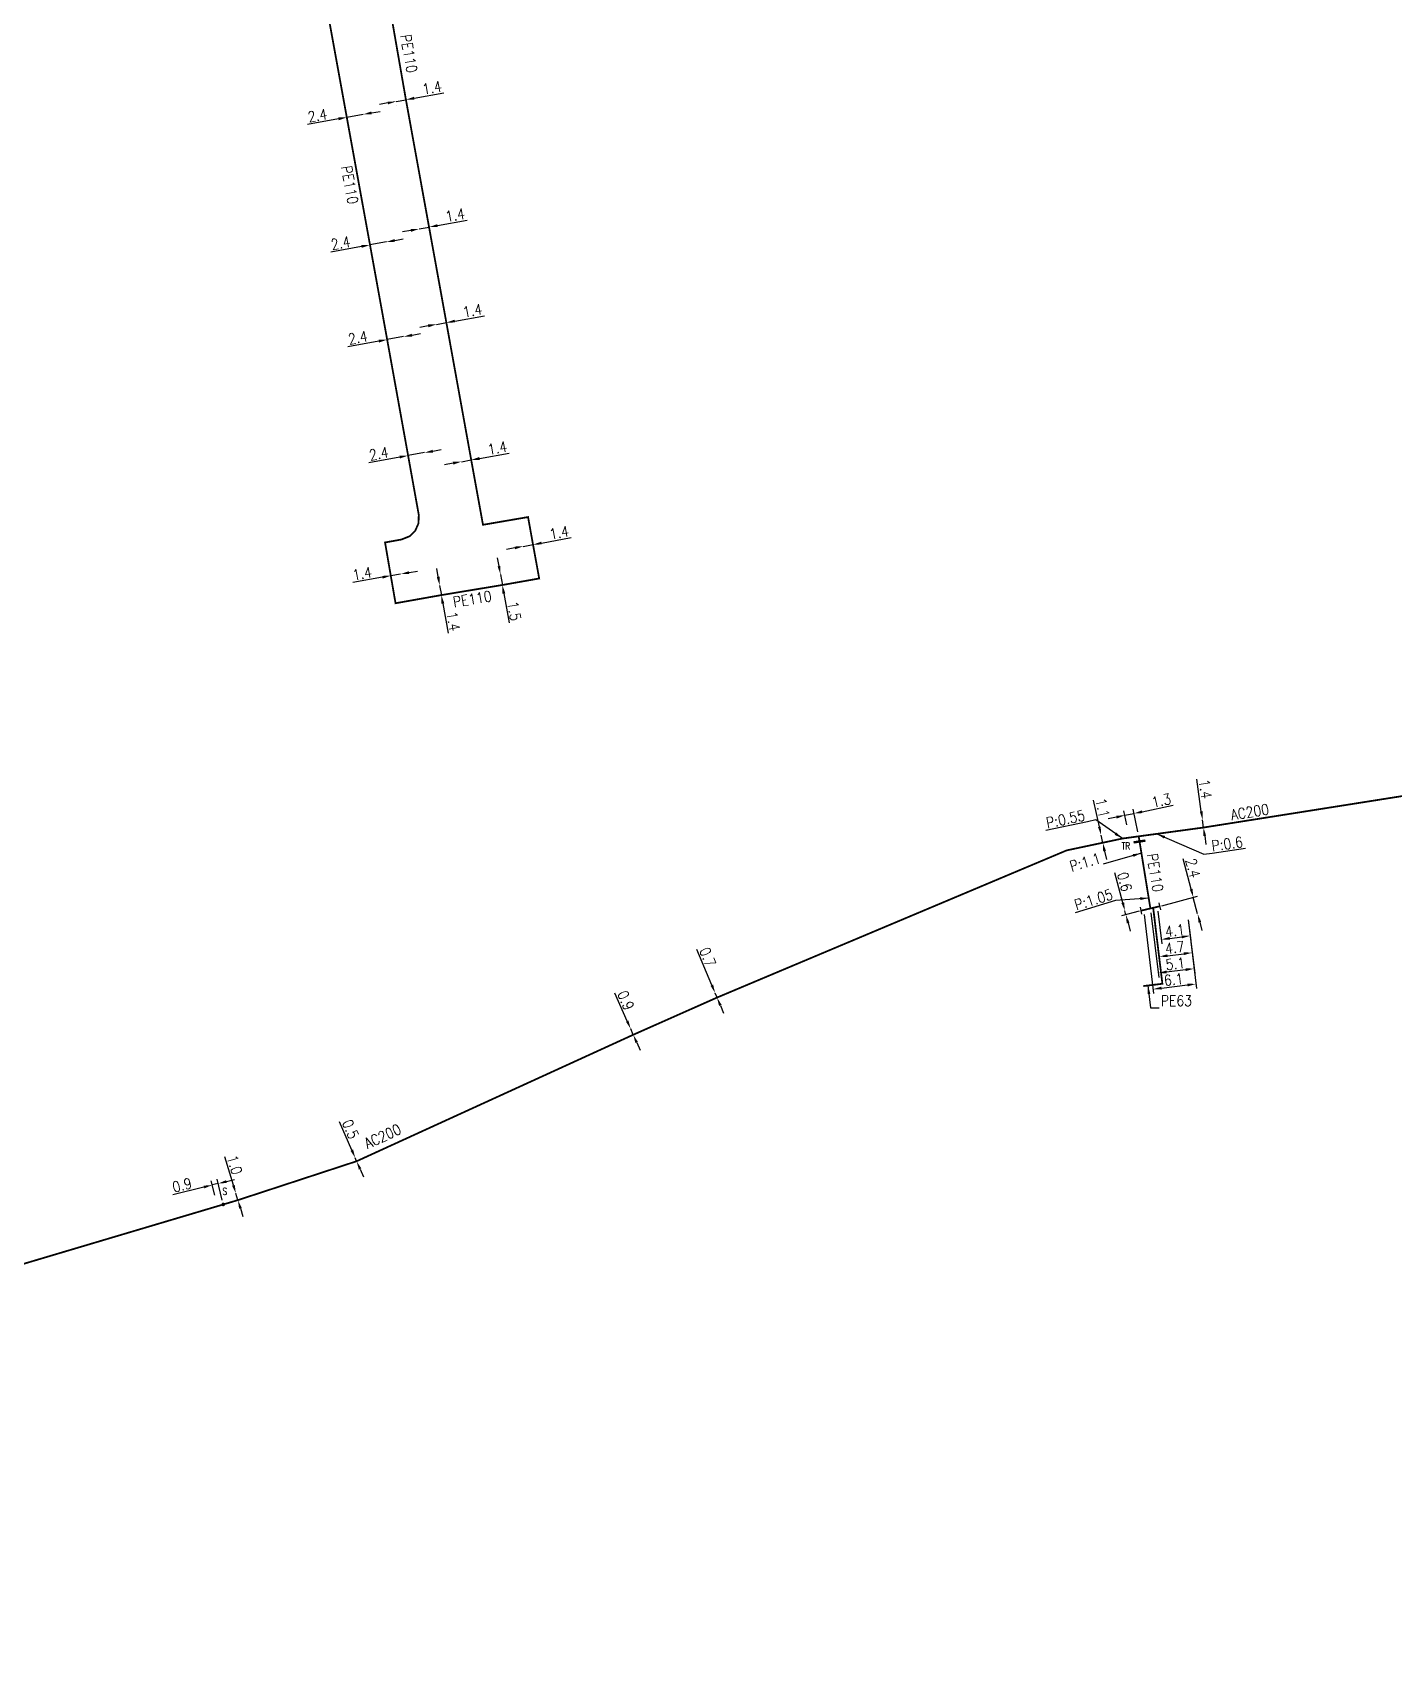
# Model space of a CAD drawing. Header units: millimetres. Extents: x 115991 to 117009, y 129000 to 129990.
# Drawn here: x 116559 to 116750.8, y 129429.8 to 129659.3 of the extents above; entities that cross this region are included whole.
import ezdxf
from ezdxf.enums import TextEntityAlignment as Align

# ---------------------------------------------------------------- set-up
doc = ezdxf.new("R2010")
doc.units = ezdxf.units.MM
doc.header["$PDMODE"] = 34
for name, pattern in [('L_25_AP', [2000, 1000, 1000]), ('L_25_PE', [2000, 1000, 1000]), ('L_RAC_PE', [3.5, 2, -1.5])]:
    doc.linetypes.add(name, pattern=pattern)
doc.layers.get('0').update_dxf_attribs({"linetype": 'CONTINUOUS'})
doc.layers.get('DEFPOINTS').update_dxf_attribs({"linetype": 'CONTINUOUS'})
for name, color, linetype in [('L_150', 1, 'CONTINUOUS'), ('L_300', 7, 'CONTINUOUS'), ('L_340', 7, 'CONTINUOUS')]:
    doc.layers.add(name, color=color, linetype=linetype)
doc.layers.add('L_170', color=7, linetype='CONTINUOUS', plot=False)
doc.styles.add('G_ROMANS', font='ROMANS.SHX', dxfattribs={"width": 0.75})
doc.styles.get("Standard").update_dxf_attribs({"font": 'romans.shx', "width": 0.85})
doc.dimstyles.get("Standard").update_dxf_attribs({"dimtxt": 1.5, "dimasz": 1.2, "dimexe": 0.625, "dimexo": 0.625, "dimgap": 0.25, "dimtad": 1, "dimdec": 1, "dimzin": 0, "dimdsep": 46, "dimtxsty": 'Standard', "dimcen": -0.5, "dimadec": 0, "dimazin": 0, "dimtfac": 1, "dimtdec": 1, "dimtmove": 0, "dimatfit": 3, "dimfxl": 0, "dimtolj": 1, "dimtzin": 0, "dimarcsym": 0})

# ---------------------------------------------------------------- blocks, each defined once
blk = doc.blocks.new('L_300_11')
at = {"color": 0, "linetype": 'Continuous', "const_width": 0.248, "flags": 128}
blk.add_lwpolyline([(-0.13, 0, 1), (0.13, 0, 1)], format="xyb", close=True, dxfattribs=at)
at = {"linetype": 'Continuous', "style": 'G_ROMANS', "width": 0.75}
blk.add_attdef('S', text='', height=1, dxfattribs=at).set_placement((0, 1.35), align=Align.MIDDLE_CENTER)
at = {"color": 0, "linetype": 'Continuous', "width": 0.75, "flags": 3}
for tag, p in [('DEF_LEG', (0, -5)), ('DEF_COUP', (0, -7.5)), ('DEF_TYPE', (0, -10))]:
    blk.add_attdef(tag, text='', height=1.2, dxfattribs=at).set_placement(p, align=Align.MIDDLE)
blk = doc.blocks.new('L_340_07')
at = {"color": 0, "linetype": 'Continuous', "const_width": 0.25, "flags": 128}
blk.add_lwpolyline([(0, 0), (1.25, 0)], dxfattribs=at)
at = {"color": 0, "linetype": 'Continuous', "flags": 128}
blk.add_lwpolyline([(1.25, -0.5), (1.25, 0.5)], dxfattribs=at)
at = {"color": 0, "linetype": 'Continuous', "style": 'G_ROMANS', "width": 0.75, "flags": 3}
for tag, p in [('DEF_LEG', (0.72, -3.47)), ('DEF_COUP', (0.72, -5.97)), ('DEF_TYPE', (0.72, -8.47))]:
    blk.add_attdef(tag, text='', height=1.2, dxfattribs=at).set_placement(p, align=Align.MIDDLE)
blk = doc.blocks.new('L_340_19')
at = {"linetype": 'Continuous'}
blk.add_hatch(color=0, dxfattribs=at).paths.add_polyline_path([(0.125, 0.75), (-0.125, 0.75), (-0.125, -0.75), (0.125, -0.75)])
at = {"color": 0, "linetype": 'Continuous'}
blk.add_lwpolyline([(-0.125, 0.75), (0.125, 0.75), (0.125, -0.75), (-0.125, -0.75)], close=True, dxfattribs=at)
at = {"color": 0, "linetype": 'Continuous', "style": 'G_ROMANS', "width": 0.75}
for tag, height, flags, p in [('TR', 1.5, 8, (0, 3)), ('DEF_LEG', 1.2, 3, (0, -5)), ('DEF_COUP', 1.2, 3, (0, -7.5)), ('DEF_TYPE', 1.2, 3, (0, -10))]:
    blk.add_attdef(tag, text='', height=height, dxfattribs=dict(at, flags=flags)).set_placement(p, align=Align.MIDDLE)
blk = doc.blocks.new('*D233')
at = {"layer": 'DEFPOINTS', "color": 0, "linetype": 'Continuous', "transparency": 16777216}
for p in [(116584.37, 129497.02), (116584.87, 129494.99), (116585.92, 129494.28)]:
    blk.add_point(p, dxfattribs=at)
at = {"layer": 'L_300', "color": 0, "linetype": 'Continuous', "lineweight": -2, "transparency": 16777216}
for p, q in [((116584.72, 129495.6), (116584.22, 129497.62)), ((116585.19, 129497.22), (116584.37, 129497.02)), ((116585.77, 129494.88), (116585.04, 129497.83)), ((116586.36, 129497.51), (116587.52, 129497.79)), ((116583.2, 129496.73), (116578.83, 129495.65))]:
    blk.add_line(p, q, dxfattribs=at)
at = {"layer": 'L_300', "color": 0, "linetype": 'Continuous', "transparency": 16777216}
for points in [[(116583.16, 129496.92), (116583.25, 129496.54), (116584.37, 129497.02)], [(116586.31, 129497.7), (116586.41, 129497.31), (116585.19, 129497.22)]]:
    blk.add_solid(points, dxfattribs=at)
at = {"layer": 'L_300', "color": 0, "linetype": 'Continuous', "transparency": 16777216, "insert": (116580.11, 129497), "char_height": 1.5, "attachment_point": 5, "rotation": 13.8334}
blk.add_mtext('\\A1;0.9', dxfattribs=at)
blk = doc.blocks.new('*D234')
at = {"layer": 'DEFPOINTS', "color": 0, "linetype": 'Continuous', "transparency": 16777216}
for p in [(116587.69, 129495.84), (116587.69, 129495.84), (116587.98, 129494.89)]:
    blk.add_point(p, dxfattribs=at)
at = {"layer": 'L_150', "color": 0, "linetype": 'Continuous', "lineweight": -2, "transparency": 16777216}
for p, q in [((116587.34, 129496.99), (116586.13, 129501)), ((116587.98, 129494.89), (116587.69, 129495.84)), ((116588.33, 129493.74), (116588.67, 129492.59))]:
    blk.add_line(p, q, dxfattribs=at)
at = {"layer": 'L_150', "color": 0, "linetype": 'Continuous', "transparency": 16777216}
for points in [[(116587.53, 129497.05), (116587.15, 129496.94), (116587.69, 129495.84)], [(116588.52, 129493.8), (116588.14, 129493.68), (116587.98, 129494.89)]]:
    blk.add_solid(points, dxfattribs=at)
at = {"layer": 'L_150', "color": 0, "linetype": 'Continuous', "transparency": 16777216, "insert": (116587.52, 129499.86), "char_height": 1.5, "attachment_point": 5, "rotation": 286.8143}
blk.add_mtext('\\A1;1.0', dxfattribs=at)
blk = doc.blocks.new('*D235')
at = {"layer": 'DEFPOINTS', "color": 0, "linetype": 'Continuous', "transparency": 16777216}
for p in [(116604.51, 129500.83), (116604.51, 129500.83), (116604.71, 129500.37)]:
    blk.add_point(p, dxfattribs=at)
at = {"layer": 'L_150', "color": 0, "linetype": 'Continuous', "lineweight": -2, "transparency": 16777216}
for p, q in [((116604.03, 129501.93), (116602.28, 129505.93)), ((116604.71, 129500.37), (116604.51, 129500.83)), ((116605.19, 129499.27), (116605.67, 129498.17))]:
    blk.add_line(p, q, dxfattribs=at)
at = {"layer": 'L_150', "color": 0, "linetype": 'Continuous', "transparency": 16777216}
for points in [[(116604.21, 129502.01), (116603.84, 129501.85), (116604.51, 129500.83)], [(116605.37, 129499.35), (116605.01, 129499.19), (116604.71, 129500.37)]]:
    blk.add_solid(points, dxfattribs=at)
at = {"layer": 'L_150', "color": 0, "linetype": 'Continuous', "transparency": 16777216, "insert": (116603.83, 129504.88), "char_height": 1.5, "attachment_point": 5, "rotation": 293.619}
blk.add_mtext('\\A1;0.5', dxfattribs=at)
blk = doc.blocks.new('*D239')
at = {"layer": 'DEFPOINTS', "color": 0, "linetype": 'Continuous', "transparency": 16777216}
for p in [(116643.32, 129519), (116643.32, 129519), (116643.68, 129518.18)]:
    blk.add_point(p, dxfattribs=at)
at = {"layer": 'L_150', "color": 0, "linetype": 'Continuous', "lineweight": -2, "transparency": 16777216}
for p, q in [((116642.83, 129520.1), (116641.08, 129524.04)), ((116643.68, 129518.18), (116643.32, 129519)), ((116644.17, 129517.08), (116644.66, 129515.99))]:
    blk.add_line(p, q, dxfattribs=at)
at = {"layer": 'L_150', "color": 0, "linetype": 'Continuous', "transparency": 16777216}
for points in [[(116643.01, 129520.18), (116642.65, 129520.02), (116643.32, 129519)], [(116644.35, 129517.17), (116643.99, 129517), (116643.68, 129518.18)]]:
    blk.add_solid(points, dxfattribs=at)
at = {"layer": 'L_150', "color": 0, "linetype": 'Continuous', "transparency": 16777216, "insert": (116642.63, 129523.02), "char_height": 1.5, "attachment_point": 5, "rotation": 293.9393}
blk.add_mtext('\\A1;0.9', dxfattribs=at)
blk = doc.blocks.new('*D240')
at = {"layer": 'DEFPOINTS', "color": 0, "linetype": 'Continuous', "transparency": 16777216}
for p in [(116655.22, 129524.06), (116655.22, 129524.06), (116655.49, 129523.42)]:
    blk.add_point(p, dxfattribs=at)
at = {"layer": 'L_150', "color": 0, "linetype": 'Continuous', "lineweight": -2, "transparency": 16777216}
for p, q in [((116654.75, 129525.17), (116652.64, 129530.2)), ((116655.49, 129523.42), (116655.22, 129524.06)), ((116655.96, 129522.31), (116656.42, 129521.21))]:
    blk.add_line(p, q, dxfattribs=at)
at = {"layer": 'L_150', "color": 0, "linetype": 'Continuous', "transparency": 16777216}
for points in [[(116654.94, 129525.25), (116654.57, 129525.09), (116655.22, 129524.06)], [(116656.14, 129522.39), (116655.77, 129522.24), (116655.49, 129523.42)]]:
    blk.add_solid(points, dxfattribs=at)
at = {"layer": 'L_150', "color": 0, "linetype": 'Continuous', "transparency": 16777216, "insert": (116654.17, 129529.12), "char_height": 1.5, "attachment_point": 5, "rotation": 292.8238}
blk.add_mtext('\\A1;0.7', dxfattribs=at)
blk = doc.blocks.new('*D241')
at = {"layer": 'DEFPOINTS', "color": 0, "linetype": 'Continuous', "transparency": 16777216}
for p in [(116709.61, 129546.3), (116709.61, 129546.3), (116709.84, 129545.23)]:
    blk.add_point(p, dxfattribs=at)
at = {"layer": 'L_150', "color": 0, "linetype": 'Continuous', "lineweight": -2, "transparency": 16777216}
for p, q in [((116709.36, 129547.48), (116708.55, 129551.21)), ((116709.84, 129545.23), (116709.61, 129546.3)), ((116710.1, 129544.05), (116710.35, 129542.88))]:
    blk.add_line(p, q, dxfattribs=at)
at = {"layer": 'L_150', "color": 0, "linetype": 'Continuous', "transparency": 16777216}
for points in [[(116709.55, 129547.52), (116709.16, 129547.43), (116709.61, 129546.3)], [(116710.29, 129544.1), (116709.9, 129544.01), (116709.84, 129545.23)]]:
    blk.add_solid(points, dxfattribs=at)
at = {"layer": 'L_150', "color": 0, "linetype": 'Continuous', "transparency": 16777216, "insert": (116709.8, 129550.14), "char_height": 1.5, "attachment_point": 5, "rotation": 282.1876}
blk.add_mtext('\\A1;1.1', dxfattribs=at)
blk = doc.blocks.new('*D242')
at = {"layer": 'DEFPOINTS', "color": 0, "linetype": 'Continuous', "transparency": 16777216}
for p in [(116723.89, 129548.46), (116723.89, 129548.46), (116724.04, 129547.37)]:
    blk.add_point(p, dxfattribs=at)
at = {"layer": 'L_150', "color": 0, "linetype": 'Continuous', "lineweight": -2, "transparency": 16777216}
for p, q in [((116723.72, 129549.65), (116723.08, 129554.16)), ((116724.04, 129547.37), (116723.89, 129548.46)), ((116724.21, 129546.18), (116724.37, 129545))]:
    blk.add_line(p, q, dxfattribs=at)
at = {"layer": 'L_150', "color": 0, "linetype": 'Continuous', "transparency": 16777216}
for points in [[(116723.92, 129549.68), (116723.52, 129549.62), (116723.89, 129548.46)], [(116724.4, 129546.21), (116724.01, 129546.16), (116724.04, 129547.37)]]:
    blk.add_solid(points, dxfattribs=at)
at = {"layer": 'L_150', "color": 0, "linetype": 'Continuous', "transparency": 16777216, "insert": (116724.29, 129552.79), "char_height": 1.5, "attachment_point": 5, "rotation": 278.0085}
blk.add_mtext('\\A1;1.4', dxfattribs=at)
blk = doc.blocks.new('*D246')
at = {"layer": 'DEFPOINTS', "color": 0, "linetype": 'Continuous', "transparency": 16777216}
for p in [(116716.55, 129535.97), (116721.81, 129534.98), (116722.71, 129527.49)]:
    blk.add_point(p, dxfattribs=at)
at = {"layer": 'L_150', "color": 0, "linetype": 'Continuous', "lineweight": -2, "transparency": 16777216}
for p, q in [((116716.63, 129535.35), (116717.72, 129526.26)), ((116721.88, 129534.36), (116722.79, 129526.87)), ((116718.84, 129527.03), (116721.52, 129527.35))]:
    blk.add_line(p, q, dxfattribs=at)
at = {"layer": 'L_150', "color": 0, "linetype": 'Continuous', "transparency": 16777216}
for points in [[(116718.82, 129527.23), (116718.86, 129526.83), (116717.65, 129526.88)], [(116721.5, 129527.55), (116721.54, 129527.15), (116722.71, 129527.49)]]:
    blk.add_solid(points, dxfattribs=at)
at = {"layer": 'L_150', "color": 0, "linetype": 'Continuous', "transparency": 16777216, "insert": (116720.06, 129528.18), "char_height": 1.5, "attachment_point": 5, "rotation": 6.8823}
blk.add_mtext('\\A1;5.1', dxfattribs=at)
blk = doc.blocks.new('*D247')
at = {"layer": 'DEFPOINTS', "color": 0, "linetype": 'Continuous', "transparency": 16777216}
for p in [(116716.94, 129536.06), (116721.81, 129534.98), (116722.44, 129529.74)]:
    blk.add_point(p, dxfattribs=at)
at = {"layer": 'L_170', "color": 0, "linetype": 'Continuous', "lineweight": -2, "transparency": 16777216}
for p, q in [((116717.02, 129535.44), (116717.85, 129528.56)), ((116721.88, 129534.36), (116722.51, 129529.12)), ((116718.96, 129529.32), (116721.25, 129529.6))]:
    blk.add_line(p, q, dxfattribs=at)
at = {"layer": 'L_170', "color": 0, "linetype": 'Continuous', "transparency": 16777216}
for points in [[(116718.94, 129529.52), (116718.99, 129529.13), (116717.77, 129529.18)], [(116721.22, 129529.8), (116721.27, 129529.4), (116722.44, 129529.74)]]:
    blk.add_solid(points, dxfattribs=at)
at = {"layer": 'L_170', "color": 0, "linetype": 'Continuous', "transparency": 16777216, "insert": (116719.99, 129530.46), "char_height": 1.5, "attachment_point": 5, "rotation": 6.8823}
blk.add_mtext('\\A1;4.7', dxfattribs=at)
blk = doc.blocks.new('*D248')
at = {"layer": 'DEFPOINTS', "color": 0, "linetype": 'Continuous', "transparency": 16777216}
for p in [(116715.57, 129535.74), (116721.81, 129534.98), (116722.97, 129525.33)]:
    blk.add_point(p, dxfattribs=at)
at = {"layer": 'L_340', "color": 0, "linetype": 'Continuous', "lineweight": -2, "transparency": 16777216}
for p, q in [((116715.65, 129535.12), (116716.99, 129523.98)), ((116721.88, 129534.36), (116723.05, 129524.71)), ((116718.11, 129524.75), (116721.78, 129525.19))]:
    blk.add_line(p, q, dxfattribs=at)
at = {"layer": 'L_340', "color": 0, "linetype": 'Continuous', "transparency": 16777216}
for points in [[(116718.08, 129524.95), (116718.13, 129524.55), (116716.92, 129524.6)], [(116721.76, 129525.39), (116721.8, 129524.99), (116722.97, 129525.33)]]:
    blk.add_solid(points, dxfattribs=at)
at = {"layer": 'L_340', "color": 0, "linetype": 'Continuous', "transparency": 16777216, "insert": (116719.82, 129525.96), "char_height": 1.5, "attachment_point": 5, "rotation": 6.8823}
blk.add_mtext('\\A1;6.1', dxfattribs=at)
blk = doc.blocks.new('*D249')
at = {"layer": 'DEFPOINTS', "color": 0, "linetype": 'Continuous', "transparency": 16777216}
for p in [(116717.53, 129536.2), (116721.81, 129534.98), (116722.15, 129532.11)]:
    blk.add_point(p, dxfattribs=at)
at = {"layer": 'L_340', "color": 0, "linetype": 'Continuous', "lineweight": -2, "transparency": 16777216}
for p, q in [((116717.61, 129535.58), (116718.16, 129530.99)), ((116721.88, 129534.36), (116722.23, 129531.48)), ((116719.28, 129531.76), (116720.96, 129531.96))]:
    blk.add_line(p, q, dxfattribs=at)
at = {"layer": 'L_340', "color": 0, "linetype": 'Continuous', "transparency": 16777216}
for points in [[(116719.25, 129531.96), (116719.3, 129531.56), (116718.08, 129531.61)], [(116720.94, 129532.16), (116720.99, 129531.76), (116722.15, 129532.11)]]:
    blk.add_solid(points, dxfattribs=at)
at = {"layer": 'L_340', "color": 0, "linetype": 'Continuous', "transparency": 16777216, "insert": (116720, 129532.85), "char_height": 1.5, "attachment_point": 5, "rotation": 6.8823}
blk.add_mtext('\\A1;4.1', dxfattribs=at)
blk = doc.blocks.new('*D250')
at = {"layer": 'DEFPOINTS', "color": 0, "linetype": 'Continuous', "transparency": 16777216}
for p in [(116712.96, 129535.62), (116712.96, 129535.62), (116715.57, 129535.74)]:
    blk.add_point(p, dxfattribs=at)
at = {"layer": 'L_340', "color": 0, "linetype": 'Continuous', "lineweight": -2, "transparency": 16777216}
for p, q in [((116712.66, 129536.78), (116711.55, 129541.01)), ((116714.97, 129535.58), (116712.5, 129534.93)), ((116713.1, 129535.09), (116712.96, 129535.62)), ((116713.41, 129533.93), (116713.71, 129532.77))]:
    blk.add_line(p, q, dxfattribs=at)
at = {"layer": 'L_340', "color": 0, "linetype": 'Continuous', "transparency": 16777216}
for points in [[(116712.85, 129536.83), (116712.47, 129536.73), (116712.96, 129535.62)], [(116713.6, 129533.98), (116713.21, 129533.88), (116713.1, 129535.09)]]:
    blk.add_solid(points, dxfattribs=at)
at = {"layer": 'L_340', "color": 0, "linetype": 'Continuous', "transparency": 16777216, "insert": (116712.92, 129539.73), "char_height": 1.5, "attachment_point": 5, "rotation": 284.7043}
blk.add_mtext('\\A1;0.6', dxfattribs=at)
blk = doc.blocks.new('*D251')
at = {"layer": 'DEFPOINTS', "color": 0, "linetype": 'Continuous', "transparency": 16777216}
for p in [(116717.53, 129536.2), (116722.6, 129537.53), (116723.21, 129535.2)]:
    blk.add_point(p, dxfattribs=at)
at = {"layer": 'L_340', "color": 0, "linetype": 'Continuous', "lineweight": -2, "transparency": 16777216}
for p, q in [((116722.29, 129538.69), (116721.17, 129542.97)), ((116718.14, 129536.35), (116723.2, 129537.68)), ((116723.21, 129535.2), (116722.6, 129537.53)), ((116723.51, 129534.04), (116723.82, 129532.88))]:
    blk.add_line(p, q, dxfattribs=at)
at = {"layer": 'L_340', "color": 0, "linetype": 'Continuous', "transparency": 16777216}
for points in [[(116722.49, 129538.74), (116722.1, 129538.64), (116722.6, 129537.53)], [(116723.71, 129534.1), (116723.32, 129533.99), (116723.21, 129535.2)]]:
    blk.add_solid(points, dxfattribs=at)
at = {"layer": 'L_340', "color": 0, "linetype": 'Continuous', "transparency": 16777216, "insert": (116722.55, 129541.66), "char_height": 1.5, "attachment_point": 5, "rotation": 284.7043}
blk.add_mtext('\\A1;2.4', dxfattribs=at)
blk = doc.blocks.new('*D252')
at = {"layer": 'DEFPOINTS', "color": 0, "linetype": 'Continuous', "transparency": 16777216}
for p in [(116712.96, 129549.09), (116713.37, 129547.11), (116714.9, 129546.13)]:
    blk.add_point(p, dxfattribs=at)
at = {"layer": 'L_150', "color": 0, "linetype": 'Continuous', "lineweight": -2, "transparency": 16777216}
for p, q in [((116713.24, 129547.73), (116712.83, 129549.7)), ((116714.77, 129546.74), (116714.1, 129549.96)), ((116715.4, 129549.6), (116719.75, 129550.5)), ((116711.78, 129548.84), (116710.61, 129548.6)), ((116712.96, 129549.09), (116714.23, 129549.35))]:
    blk.add_line(p, q, dxfattribs=at)
at = {"layer": 'L_150', "color": 0, "linetype": 'Continuous', "transparency": 16777216}
for points in [[(116715.36, 129549.79), (116715.44, 129549.4), (116714.23, 129549.35)], [(116711.74, 129549.04), (116711.82, 129548.64), (116712.96, 129549.09)]]:
    blk.add_solid(points, dxfattribs=at)
at = {"layer": 'L_150', "color": 0, "linetype": 'Continuous', "transparency": 16777216, "insert": (116718.08, 129551.18), "char_height": 1.5, "attachment_point": 5, "rotation": 11.7906}
blk.add_mtext('\\A1;1.3', dxfattribs=at)
blk = doc.blocks.new('*D284')
at = {"layer": 'DEFPOINTS', "color": 0, "linetype": 'Continuous', "transparency": 16777216}
for p in [(116616.4, 129581.48), (116616.4, 129581.48), (116616.65, 129580.11)]:
    blk.add_point(p, dxfattribs=at)
at = {"layer": 'L_150', "color": 0, "linetype": 'Continuous', "lineweight": -2, "transparency": 16777216}
for p, q in [((116616.19, 129582.67), (116615.99, 129583.85)), ((116616.4, 129581.48), (116616.65, 129580.11)), ((116616.86, 129578.92), (116617.6, 129574.74))]:
    blk.add_line(p, q, dxfattribs=at)
at = {"layer": 'L_150', "color": 0, "linetype": 'Continuous', "transparency": 16777216}
for points in [[(116616.39, 129582.7), (116616, 129582.63), (116616.4, 129581.48)], [(116617.05, 129578.96), (116616.66, 129578.89), (116616.65, 129580.11)]]:
    blk.add_solid(points, dxfattribs=at)
at = {"layer": 'L_150', "color": 0, "linetype": 'Continuous', "transparency": 16777216, "insert": (116618.32, 129576.41), "char_height": 1.5, "attachment_point": 5, "rotation": 280.0437}
blk.add_mtext('\\A1;1.4', dxfattribs=at)
blk = doc.blocks.new('*D279')
at = {"layer": 'DEFPOINTS', "color": 0, "linetype": 'Continuous', "transparency": 16777216}
for p in [(116603.32, 129647.4), (116605.63, 129647.82), (116605.63, 129647.82)]:
    blk.add_point(p, dxfattribs=at)
at = {"layer": 'L_150', "color": 0, "linetype": 'Continuous', "lineweight": -2, "transparency": 16777216}
for p, q in [((116602.14, 129647.18), (116597.78, 129646.39)), ((116605.63, 129647.82), (116603.32, 129647.4)), ((116606.81, 129648.03), (116608, 129648.24))]:
    blk.add_line(p, q, dxfattribs=at)
at = {"layer": 'L_150', "color": 0, "linetype": 'Continuous', "transparency": 16777216}
for points in [[(116602.11, 129647.38), (116602.18, 129646.98), (116603.32, 129647.4)], [(116606.78, 129648.23), (116606.85, 129647.83), (116605.63, 129647.82)]]:
    blk.add_solid(points, dxfattribs=at)
at = {"layer": 'L_150', "color": 0, "linetype": 'Continuous', "transparency": 16777216, "insert": (116599.19, 129647.66), "char_height": 1.5, "attachment_point": 5, "rotation": 10.3044}
blk.add_mtext('\\A1;2.4', dxfattribs=at)
blk = doc.blocks.new('*D280')
at = {"layer": 'DEFPOINTS', "color": 0, "linetype": 'Continuous', "transparency": 16777216}
for p in [(116606.59, 129629.43), (116608.9, 129629.85), (116608.9, 129629.85)]:
    blk.add_point(p, dxfattribs=at)
at = {"layer": 'L_150', "color": 0, "linetype": 'Continuous', "lineweight": -2, "transparency": 16777216}
for p, q in [((116610.08, 129630.07), (116611.26, 129630.28)), ((116605.41, 129629.22), (116601.05, 129628.42)), ((116608.9, 129629.85), (116606.59, 129629.43))]:
    blk.add_line(p, q, dxfattribs=at)
at = {"layer": 'L_150', "color": 0, "linetype": 'Continuous', "transparency": 16777216}
for points in [[(116610.05, 129630.26), (116610.12, 129629.87), (116608.9, 129629.85)], [(116605.37, 129629.41), (116605.44, 129629.02), (116606.59, 129629.43)]]:
    blk.add_solid(points, dxfattribs=at)
at = {"layer": 'L_150', "color": 0, "linetype": 'Continuous', "transparency": 16777216, "insert": (116602.46, 129629.7), "char_height": 1.5, "attachment_point": 5, "rotation": 10.3085}
blk.add_mtext('\\A1;2.4', dxfattribs=at)
blk = doc.blocks.new('*D281')
at = {"layer": 'DEFPOINTS', "color": 0, "linetype": 'Continuous', "transparency": 16777216}
for p in [(116611.33, 129616.51), (116611.33, 129616.51), (116609.01, 129616.09)]:
    blk.add_point(p, dxfattribs=at)
at = {"layer": 'L_150', "color": 0, "linetype": 'Continuous', "lineweight": -2, "transparency": 16777216}
for p, q in [((116611.33, 129616.51), (116609.01, 129616.09)), ((116612.51, 129616.72), (116613.69, 129616.94)), ((116607.83, 129615.88), (116603.47, 129615.1))]:
    blk.add_line(p, q, dxfattribs=at)
at = {"layer": 'L_150', "color": 0, "linetype": 'Continuous', "transparency": 16777216}
for points in [[(116612.47, 129616.92), (116612.54, 129616.53), (116611.33, 129616.51)], [(116607.8, 129616.08), (116607.87, 129615.68), (116609.01, 129616.09)]]:
    blk.add_solid(points, dxfattribs=at)
at = {"layer": 'L_150', "color": 0, "linetype": 'Continuous', "transparency": 16777216, "insert": (116604.88, 129616.37), "char_height": 1.5, "attachment_point": 5, "rotation": 10.2164}
blk.add_mtext('\\A1;2.4', dxfattribs=at)
blk = doc.blocks.new('*D282')
at = {"layer": 'DEFPOINTS', "color": 0, "linetype": 'Continuous', "transparency": 16777216}
for p in [(116614.27, 129600.17), (116614.27, 129600.17), (116611.96, 129599.76)]:
    blk.add_point(p, dxfattribs=at)
at = {"layer": 'L_150', "color": 0, "linetype": 'Continuous', "lineweight": -2, "transparency": 16777216}
for p, q in [((116614.27, 129600.17), (116611.96, 129599.76)), ((116615.45, 129600.39), (116616.63, 129600.6)), ((116610.78, 129599.54), (116606.42, 129598.76))]:
    blk.add_line(p, q, dxfattribs=at)
at = {"layer": 'L_150', "color": 0, "linetype": 'Continuous', "transparency": 16777216}
for points in [[(116615.42, 129600.58), (116615.49, 129600.19), (116614.27, 129600.17)], [(116610.74, 129599.74), (116610.81, 129599.35), (116611.96, 129599.76)]]:
    blk.add_solid(points, dxfattribs=at)
at = {"layer": 'L_150', "color": 0, "linetype": 'Continuous', "transparency": 16777216, "insert": (116607.83, 129600.03), "char_height": 1.5, "attachment_point": 5, "rotation": 10.2164}
blk.add_mtext('\\A1;2.4', dxfattribs=at)
blk = doc.blocks.new('*D283')
at = {"layer": 'DEFPOINTS', "color": 0, "linetype": 'Continuous', "transparency": 16777216}
for p in [(116609.52, 129582.83), (116610.9, 129583.07), (116610.9, 129583.07)]:
    blk.add_point(p, dxfattribs=at)
at = {"layer": 'L_150', "color": 0, "linetype": 'Continuous', "lineweight": -2, "transparency": 16777216}
for p, q in [((116608.34, 129582.63), (116604.15, 129581.9)), ((116610.9, 129583.07), (116609.52, 129582.83)), ((116612.09, 129583.28), (116613.27, 129583.48))]:
    blk.add_line(p, q, dxfattribs=at)
at = {"layer": 'L_150', "color": 0, "linetype": 'Continuous', "transparency": 16777216}
for points in [[(116608.31, 129582.82), (116608.38, 129582.43), (116609.52, 129582.83)], [(116612.05, 129583.47), (116612.12, 129583.08), (116610.9, 129583.07)]]:
    blk.add_solid(points, dxfattribs=at)
at = {"layer": 'L_150', "color": 0, "linetype": 'Continuous', "transparency": 16777216, "insert": (116605.49, 129583.15), "char_height": 1.5, "attachment_point": 5, "rotation": 9.8204}
blk.add_mtext('\\A1;1.4', dxfattribs=at)
blk = doc.blocks.new('*D289')
at = {"layer": 'DEFPOINTS', "color": 0, "linetype": 'Continuous', "transparency": 16777216}
for p in [(116613.53, 129631.69), (116613.53, 129631.69), (116614.91, 129631.94)]:
    blk.add_point(p, dxfattribs=at)
at = {"layer": 'L_150', "color": 0, "linetype": 'Continuous', "lineweight": -2, "transparency": 16777216}
for p, q in [((116616.09, 129632.15), (116620.27, 129632.91)), ((116612.35, 129631.48), (116611.17, 129631.26)), ((116613.53, 129631.69), (116614.91, 129631.94))]:
    blk.add_line(p, q, dxfattribs=at)
at = {"layer": 'L_150', "color": 0, "linetype": 'Continuous', "transparency": 16777216}
for points in [[(116616.05, 129632.35), (116616.12, 129631.96), (116614.91, 129631.94)], [(116612.31, 129631.67), (116612.39, 129631.28), (116613.53, 129631.69)]]:
    blk.add_solid(points, dxfattribs=at)
at = {"layer": 'L_150', "color": 0, "linetype": 'Continuous', "transparency": 16777216, "insert": (116618.59, 129633.63), "char_height": 1.5, "attachment_point": 5, "rotation": 10.291}
blk.add_mtext('\\A1;1.4', dxfattribs=at)
blk = doc.blocks.new('*D285')
at = {"layer": 'DEFPOINTS', "color": 0, "linetype": 'Continuous', "transparency": 16777216}
for p in [(116624.98, 129583), (116624.98, 129583), (116625.24, 129581.53)]:
    blk.add_point(p, dxfattribs=at)
at = {"layer": 'L_150', "color": 0, "linetype": 'Continuous', "lineweight": -2, "transparency": 16777216}
for p, q in [((116624.77, 129584.18), (116624.56, 129585.37)), ((116624.98, 129583), (116625.24, 129581.53)), ((116625.45, 129580.34), (116626.18, 129576.22))]:
    blk.add_line(p, q, dxfattribs=at)
at = {"layer": 'L_150', "color": 0, "linetype": 'Continuous', "transparency": 16777216}
for points in [[(116624.97, 129584.22), (116624.57, 129584.15), (116624.98, 129583)], [(116625.65, 129580.38), (116625.25, 129580.31), (116625.24, 129581.53)]]:
    blk.add_solid(points, dxfattribs=at)
at = {"layer": 'L_150', "color": 0, "linetype": 'Continuous', "transparency": 16777216, "insert": (116626.9, 129577.86), "char_height": 1.5, "attachment_point": 5, "rotation": 280.0437}
blk.add_mtext('\\A1;1.5', dxfattribs=at)
blk = doc.blocks.new('*D286')
at = {"layer": 'DEFPOINTS', "color": 0, "linetype": 'Continuous', "transparency": 16777216}
for p in [(116628.19, 129586.97), (116628.19, 129586.97), (116629.56, 129587.22)]:
    blk.add_point(p, dxfattribs=at)
at = {"layer": 'L_150', "color": 0, "linetype": 'Continuous', "lineweight": -2, "transparency": 16777216}
for p, q in [((116627, 129586.76), (116625.82, 129586.54)), ((116628.19, 129586.97), (116629.56, 129587.22)), ((116630.74, 129587.44), (116634.92, 129588.2))]:
    blk.add_line(p, q, dxfattribs=at)
at = {"layer": 'L_150', "color": 0, "linetype": 'Continuous', "transparency": 16777216}
for points in [[(116626.97, 129586.95), (116627.04, 129586.56), (116628.19, 129586.97)], [(116630.71, 129587.63), (116630.78, 129587.24), (116629.56, 129587.22)]]:
    blk.add_solid(points, dxfattribs=at)
at = {"layer": 'L_150', "color": 0, "linetype": 'Continuous', "transparency": 16777216, "insert": (116633.24, 129588.91), "char_height": 1.5, "attachment_point": 5, "rotation": 10.3283}
blk.add_mtext('\\A1;1.4', dxfattribs=at)
blk = doc.blocks.new('*D287')
at = {"layer": 'DEFPOINTS', "color": 0, "linetype": 'Continuous', "transparency": 16777216}
for p in [(116619.47, 129598.9), (116619.47, 129598.9), (116620.85, 129599.15)]:
    blk.add_point(p, dxfattribs=at)
at = {"layer": 'L_150', "color": 0, "linetype": 'Continuous', "lineweight": -2, "transparency": 16777216}
for p, q in [((116622.03, 129599.36), (116626.21, 129600.12)), ((116618.29, 129598.68), (116617.11, 129598.47)), ((116619.47, 129598.9), (116620.85, 129599.15))]:
    blk.add_line(p, q, dxfattribs=at)
at = {"layer": 'L_150', "color": 0, "linetype": 'Continuous', "transparency": 16777216}
for points in [[(116618.26, 129598.88), (116618.33, 129598.49), (116619.47, 129598.9)], [(116621.99, 129599.56), (116622.07, 129599.16), (116620.85, 129599.15)]]:
    blk.add_solid(points, dxfattribs=at)
at = {"layer": 'L_150', "color": 0, "linetype": 'Continuous', "transparency": 16777216, "insert": (116624.53, 129600.83), "char_height": 1.5, "attachment_point": 5, "rotation": 10.2677}
blk.add_mtext('\\A1;1.4', dxfattribs=at)
blk = doc.blocks.new('*D288')
at = {"layer": 'DEFPOINTS', "color": 0, "linetype": 'Continuous', "transparency": 16777216}
for p in [(116617.35, 129618.49), (116615.97, 129618.24), (116615.97, 129618.24)]:
    blk.add_point(p, dxfattribs=at)
at = {"layer": 'L_150', "color": 0, "linetype": 'Continuous', "lineweight": -2, "transparency": 16777216}
for p, q in [((116615.97, 129618.24), (116617.35, 129618.49)), ((116618.53, 129618.71), (116622.71, 129619.46)), ((116614.79, 129618.03), (116613.61, 129617.82))]:
    blk.add_line(p, q, dxfattribs=at)
at = {"layer": 'L_150', "color": 0, "linetype": 'Continuous', "transparency": 16777216}
for points in [[(116618.49, 129618.9), (116618.56, 129618.51), (116617.35, 129618.49)], [(116614.75, 129618.23), (116614.82, 129617.83), (116615.97, 129618.24)]]:
    blk.add_solid(points, dxfattribs=at)
at = {"layer": 'L_150', "color": 0, "linetype": 'Continuous', "transparency": 16777216, "insert": (116621.03, 129620.18), "char_height": 1.5, "attachment_point": 5, "rotation": 10.2677}
blk.add_mtext('\\A1;1.4', dxfattribs=at)
blk = doc.blocks.new('*D290')
at = {"layer": 'DEFPOINTS', "color": 0, "linetype": 'Continuous', "transparency": 16777216}
for p in [(116610.27, 129649.64), (116610.27, 129649.64), (116611.65, 129649.89)]:
    blk.add_point(p, dxfattribs=at)
at = {"layer": 'L_150', "color": 0, "linetype": 'Continuous', "lineweight": -2, "transparency": 16777216}
for p, q in [((116612.83, 129650.11), (116617.01, 129650.87)), ((116609.09, 129649.43), (116607.91, 129649.21)), ((116610.27, 129649.64), (116611.65, 129649.89)), ((116610.38, 129649.03), (116610.38, 129649.03)), ((116611.76, 129649.28), (116611.76, 129649.28))]:
    blk.add_line(p, q, dxfattribs=at)
at = {"layer": 'L_150', "color": 0, "linetype": 'Continuous', "transparency": 16777216}
for points in [[(116609.05, 129649.62), (116609.13, 129649.23), (116610.27, 129649.64)], [(116612.79, 129650.3), (116612.86, 129649.91), (116611.65, 129649.89)]]:
    blk.add_solid(points, dxfattribs=at)
at = {"layer": 'L_150', "color": 0, "linetype": 'Continuous', "transparency": 16777216, "insert": (116615.33, 129651.58), "char_height": 1.5, "attachment_point": 5, "rotation": 10.291}
blk.add_mtext('\\A1;1.4', dxfattribs=at)

msp = doc.modelspace()

# ---------------------------------------------------------------- linework, layer by layer
at = {"layer": 'L_150', "linetype": 'L_25_PE', "const_width": 0.25, "flags": 128}
for points in [[(116584.3, 129741.98), (116584.3, 129741.98), (116584.39, 129741.49), (116584.5, 129741.09), (116584.72, 129740.68), (116585.02, 129740.35), (116585.38, 129740.1), (116586.24, 129739.61), (116586.86, 129739.14), (116587.21, 129738.74), (116587.52, 129738.18), (116587.72, 129737.53), (116592.98, 129708.66), (116594.64, 129698.28), (116597.68, 129679.29), (116600.9, 129660.7), (116603.32, 129647.4), (116606.59, 129629.43), (116609.01, 129616.09), (116611.96, 129599.76), (116613.46, 129591.42), (116613.43, 129590.23), (116612.97, 129589.18), (116612.2, 129588.41), (116611.04, 129587.94), (116608.71, 129587.52), (116609.52, 129582.83), (116610.19, 129578.96), (116616.65, 129580.11), (116625.24, 129581.53), (116630.43, 129582.45), (116629.56, 129587.22), (116628.86, 129591.1), (116622.51, 129590.01), (116620.85, 129599.15), (116617.35, 129618.49), (116614.91, 129631.94), (116611.65, 129649.89), (116609.38, 129662.91), (116605.84, 129682.32), (116603.49, 129695.3), (116602.7, 129699.65), (116594.64, 129698.28)], [(116716.55, 129535.97), (116715.02, 129545.41)]]:
    msp.add_lwpolyline(points, dxfattribs=at)
at = {"layer": 'L_150', "linetype": 'L_25_AP', "const_width": 0.25, "flags": 128}
for points in [[(116872.86, 129387.05), (116873.5, 129395.9), (116874.76, 129422.27), (116874.8, 129423.07), (116875.3, 129433.49), (116873.09, 129440.46), (116862.86, 129472.79), (116860.04, 129481.7), (116832.23, 129502.08), (116824.41, 129525.72), (116815.01, 129541.16), (116810.96, 129547.83), (116809.43, 129550.34), (116809.43, 129550.34), (116803.81, 129562.8), (116799.48, 129561.46), (116789.98, 129558.52), (116785.5, 129557.09), (116768.24, 129554.36), (116724.04, 129547.37), (116714.9, 129546.13), (116712.62, 129545.82), (116709.84, 129545.23), (116704.75, 129544.15), (116655.49, 129523.42), (116643.68, 129518.18), (116604.71, 129500.37), (116587.98, 129494.89), (116539.71, 129480.54)], [(116715.02, 129545.41), (116714.9, 129546.13)]]:
    msp.add_lwpolyline(points, dxfattribs=at)
at = {"layer": 'L_150', "linetype": 'L_25_PE', "flags": 128}
msp.add_lwpolyline([(116715.57, 129535.74, 0.25, 0.25, 0), (116716.55, 129535.97, 0.25, 0.25, 0), (116716.94, 129536.06, 0.25, 0.25, 0), (116717.53, 129536.2, 0, 0, 0)], format="xyseb", dxfattribs=at)
at = {"layer": 'L_170', "linetype": 'L_RAC_PE', "const_width": 0.25, "flags": 128}
msp.add_lwpolyline([(116716.94, 129536.06), (116718.24, 129525.36), (116715.55, 129525.04)], dxfattribs=at)

# ---------------------------------------------------------------- block references
at = {"layer": 'L_300'}
ref = msp.add_blockref('L_300_11', (116585.92, 129494.28), dxfattribs=dict(at, rotation=16.55124061998421))
ref.add_attrib('S', 'S', dxfattribs={"layer": '0', "linetype": 'Continuous', "height": 1, "style": 'G_ROMANS', "width": 0.75}).set_placement((116586.13, 129496.13), align=Align.MIDDLE_CENTER)
at = {"layer": 'L_340'}
ref = msp.add_blockref('L_340_19', (116715.02, 129545.41), dxfattribs=dict(at, rotation=279.2306759357456))
ref.add_attrib('TR', 'TR', dxfattribs={"layer": '0', "color": 0, "linetype": 'Continuous', "height": 1, "width": 0.75}).set_placement((116713.1, 129544.77), align=Align.MIDDLE)
at = {"layer": 'L_340', "xscale": 0.3}
for p, rotation in [((116715.57, 129535.74), 193.2057467011338), ((116717.53, 129536.2), 13.2057467006164)]:
    msp.add_blockref('L_340_07', p, dxfattribs=dict(at, rotation=rotation))

# ---------------------------------------------------------------- texts
at = {"layer": 'L_150', "linetype": 'Continuous', "width": 0.85}
for s, rotation, p in [('PE110', 279.8713, (116610.86, 129658.94)), ('PE110', 280.3072, (116602.51, 129640.44)), ('PE110', 9.3857, (116618.43, 129578.37)), ('AC200', 8.9872, (116728, 129548.39)), ('PE110', 279.2307, (116716.04, 129543.58)), ('AC200', 24.56, (116606.22, 129502.07))]:
    msp.add_text(s, height=1.5, rotation=rotation, dxfattribs=at).set_placement(p)
at = {"layer": 'L_150', "linetype": 'Continuous', "char_height": 1.5}
for s, insert, attachment_point, rotation in [('\\A1;P:0.55', (116707.44, 129548.39), 9, 11.9439), ('\\A1;P:0.6', (116725.28, 129544.02), 7, 8.0085), ('\\A1;P:1.1', (116709.69, 129542.42), 9, 16.9345), ('\\A1;P:1.05', (116711.41, 129537.31), 9, 16.9345)]:
    msp.add_mtext(s, dxfattribs=dict(at, insert=insert, attachment_point=attachment_point, rotation=rotation))
at = {"layer": 'L_170', "linetype": 'Continuous', "insert": (116718.03, 129522.22), "char_height": 1.5, "attachment_point": 7}
msp.add_mtext('\\A1;PE63', dxfattribs=at)

# ---------------------------------------------------------------- dimensions: what is measured, and where the dimension line sits
at = {"layer": 'L_150', "linetype": 'Continuous'}
for base, p1, p2, angle, picture, middle in [((116610.27, 129649.64), (116611.65, 129649.89), (116610.27, 129649.64), 10.291, '*D290', (116615.51, 129650.59)), ((116605.6341, 129647.8156), (116603.322, 129647.3953), (116605.6341, 129647.8156), 190.3044, '*D279', (116599.3707, 129646.6769)), ((116613.53, 129631.69), (116614.91, 129631.94), (116613.53, 129631.69), 10.291, '*D289', (116618.77, 129632.64)), ((116608.901, 129629.852), (116606.5889, 129629.4315), (116608.901, 129629.852), 190.3085, '*D280', (116602.6377, 129628.7128)), ((116615.97, 129618.24), (116617.35, 129618.49), (116615.97, 129618.24), 10.2677, '*D288', (116621.21, 129619.19)), ((116611.33, 129616.51), (116609.01, 129616.09), (116611.33, 129616.51), 190.2164, '*D281', (116605.06, 129615.38)), ((116614.2707, 129600.1731), (116611.9579, 129599.7563), (116614.2707, 129600.1731), 190.2164, '*D282', (116608.0055, 129599.044)), ((116619.47, 129598.9), (116620.85, 129599.15), (116619.47, 129598.9), 10.2677, '*D287', (116624.71, 129599.85)), ((116628.19, 129586.97), (116629.56, 129587.22), (116628.19, 129586.97), 10.3283, '*D286', (116633.42, 129587.93)), ((116610.9, 129583.07), (116609.52, 129582.83), (116610.9, 129583.07), 189.8204, '*D283', (116605.66, 129582.16)), ((116624.98, 129583), (116625.24, 129581.53), (116624.98, 129583), 280.0437, '*D285', (116625.92, 129577.69)), ((116616.4, 129581.48), (116616.65, 129580.11), (116616.4, 129581.48), 280.0437, '*D284', (116617.33, 129576.24)), ((116712.96, 129549.09), (116714.9, 129546.13), (116713.37, 129547.11), 11.7906, '*D252', (116718.28, 129550.2)), ((116709.61, 129546.3), (116709.84, 129545.23), (116709.61, 129546.3), 282.1876, '*D241', (116708.83, 129549.93)), ((116722.71, 129527.49), (116716.55, 129535.97), (116721.81, 129534.98), 186.8823, '*D246', (116720.18, 129527.19)), ((116655.22, 129524.06), (116655.49, 129523.42), (116655.22, 129524.06), 292.8238, '*D240', (116653.25, 129528.74)), ((116643.32, 129519), (116643.68, 129518.18), (116643.32, 129519), 293.9393, '*D239', (116641.71, 129522.62)), ((116604.51, 129500.83), (116604.71, 129500.37), (116604.51, 129500.83), 293.619, '*D235', (116602.91, 129504.48)), ((116587.69, 129495.84), (116587.98, 129494.89), (116587.69, 129495.84), 286.8143, '*D234', (116586.56, 129499.57))]:
    dim = msp.add_linear_dim(base=base, p1=p1, p2=p2, angle=angle, dimstyle='Standard', dxfattribs=at)
    dim.commit()
    dim.dimension.update_dxf_attribs({"geometry": picture, "text_midpoint": middle, "dimtype": 160})
dim = msp.add_linear_dim(base=(116723.89, 129548.46), p1=(116724.04, 129547.37), p2=(116723.89, 129548.46), angle=278.0085, text='1.4', dimstyle='Standard', dxfattribs=at)
dim.commit()
dim.dimension.update_dxf_attribs({"geometry": '*D242', "text_midpoint": (116723.3, 129552.65), "dimtype": 160})
at = {"layer": 'L_170', "linetype": 'Continuous'}
dim = msp.add_linear_dim(base=(116722.44, 129529.74), p1=(116716.94, 129536.06), p2=(116721.81, 129534.98), angle=186.8823, dimstyle='Standard', dxfattribs=at)
dim.commit()
dim.dimension.update_dxf_attribs({"geometry": '*D247', "text_midpoint": (116720.11, 129529.46), "dimtype": 160})
at = {"layer": 'L_300', "linetype": 'Continuous'}
dim = msp.add_linear_dim(base=(116584.3685, 129497.0171), p1=(116585.9191, 129494.275), p2=(116584.8673, 129494.9915), angle=13.8334, dimstyle='Standard', dxfattribs=at)
dim.commit()
dim.dimension.update_dxf_attribs({"geometry": '*D233', "text_midpoint": (116580.3452, 129496.0264), "dimtype": 160})
at = {"layer": 'L_340', "linetype": 'Continuous'}
for base, p1, p2, angle, picture, middle in [((116722.6, 129537.53), (116723.21, 129535.2), (116717.53, 129536.2), 284.7043, '*D251', (116721.58, 129541.41)), ((116712.9636, 129535.62065), (116715.57215, 129535.73657), (116712.9636, 129535.62065), 284.7043, '*D250', (116711.95191, 129539.47582)), ((116722.15, 129532.11), (116717.53, 129536.2), (116721.81, 129534.98), 186.8823, '*D249', (116720.12, 129531.86)), ((116722.97, 129525.33), (116715.57, 129535.74), (116721.81, 129534.98), 186.8823, '*D248', (116719.94, 129524.97))]:
    dim = msp.add_linear_dim(base=base, p1=p1, p2=p2, angle=angle, dimstyle='Standard', dxfattribs=at)
    dim.commit()
    dim.dimension.update_dxf_attribs({"geometry": picture, "text_midpoint": middle, "dimtype": 160})

# ---------------------------------------------------------------- leaders
at = {"layer": 'L_150', "linetype": 'Continuous', "annotation_type": 0, "has_hookline": 1}
for points, hookline_direction, text_width, horizontal_direction in [([(116712.62, 129545.82), (116708.84, 129548.43), (116707.67, 129548.18)], 1, 5.71, (0.978351, 0.206954, 0)), ([(116717.44, 129546.48), (116724.07, 129543.61), (116725.26, 129543.78)], 0, 4.49, (0.990248, 0.139319, 0)), ([(116716.31, 129537.43), (116711.63, 129537.11)], 1, 5.71, (0.956639, 0.291278, 0))]:
    msp.add_leader(points, dimstyle='Standard', dxfattribs=dict(at, hookline_direction=hookline_direction, text_width=text_width, horizontal_direction=horizontal_direction))
at = {"layer": 'L_150', "linetype": 'Continuous'}
msp.add_leader([(116715.28, 129543.76), (116709.9, 129542.22)], dimstyle='Standard', dxfattribs=at)
at = {"layer": 'L_170', "linetype": 'Continuous'}
msp.add_leader([(116716.21, 129525.12), (116716.58, 129521.97), (116717.78, 129521.97)], dimstyle='Standard', dxfattribs=at)

doc.saveas('drawing.dxf')
